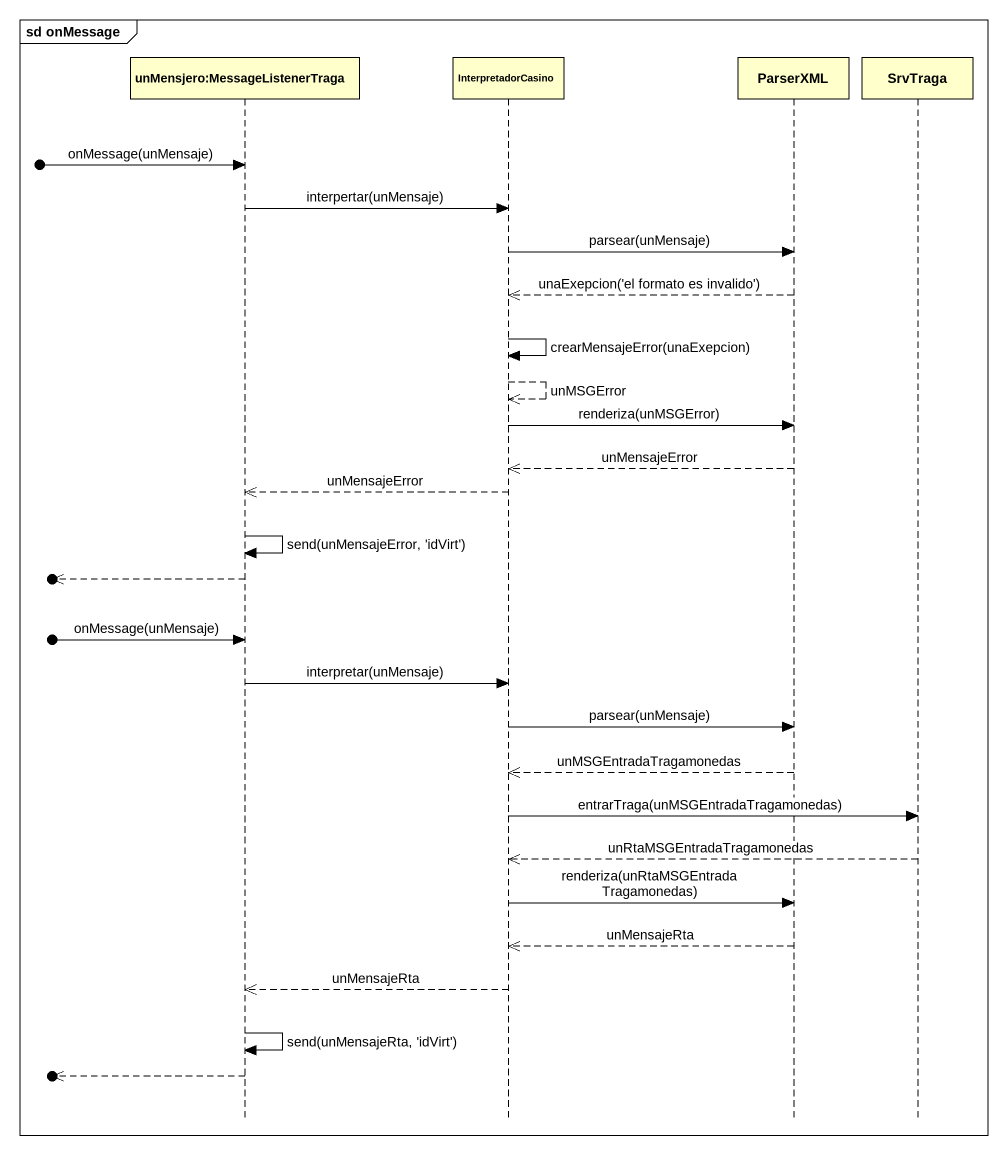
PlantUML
@startuml
mainframe sd onMessage
hide footbox
participant "unMensjero:MessageListenerTraga" as unMensjero
participant InterpretadorCasino
participant ParserXML
participant SrvTraga

[o-> unMensjero : onMessage(unMensaje)
unMensjero -> InterpretadorCasino : interpertar(unMensaje)
InterpretadorCasino -> ParserXML : parsear(unMensaje)
ParserXML -->> InterpretadorCasino : unaExepcion('el formato es invalido')
InterpretadorCasino -> InterpretadorCasino : crearMensajeError(unaExepcion)
InterpretadorCasino -->> InterpretadorCasino : unMSGError
InterpretadorCasino -> ParserXML : renderiza(unMSGError)
ParserXML -->> InterpretadorCasino : unMensajeError
InterpretadorCasino -->> unMensjero : unMensajeError
unMensjero -> unMensjero : send(unMensajeError, 'idVirt')
[o<<-- unMensjero
[o-> unMensjero : onMessage(unMensaje)
unMensjero -> InterpretadorCasino : interpretar(unMensaje)
InterpretadorCasino -> ParserXML : parsear(unMensaje)
ParserXML -->> InterpretadorCasino : unMSGEntradaTragamonedas
InterpretadorCasino -> SrvTraga : entrarTraga(unMSGEntradaTragamonedas)
SrvTraga -->> InterpretadorCasino : unRtaMSGEntradaTragamonedas
InterpretadorCasino -> ParserXML : renderiza(unRtaMSGEntradaTragamonedas)
ParserXML -->> InterpretadorCasino : unMensajeRta
InterpretadorCasino -->> unMensjero : unMensajeRta
unMensjero -> unMensjero : send(unMensajeRta, 'idVirt')
[o<<-- unMensjero
@enduml
